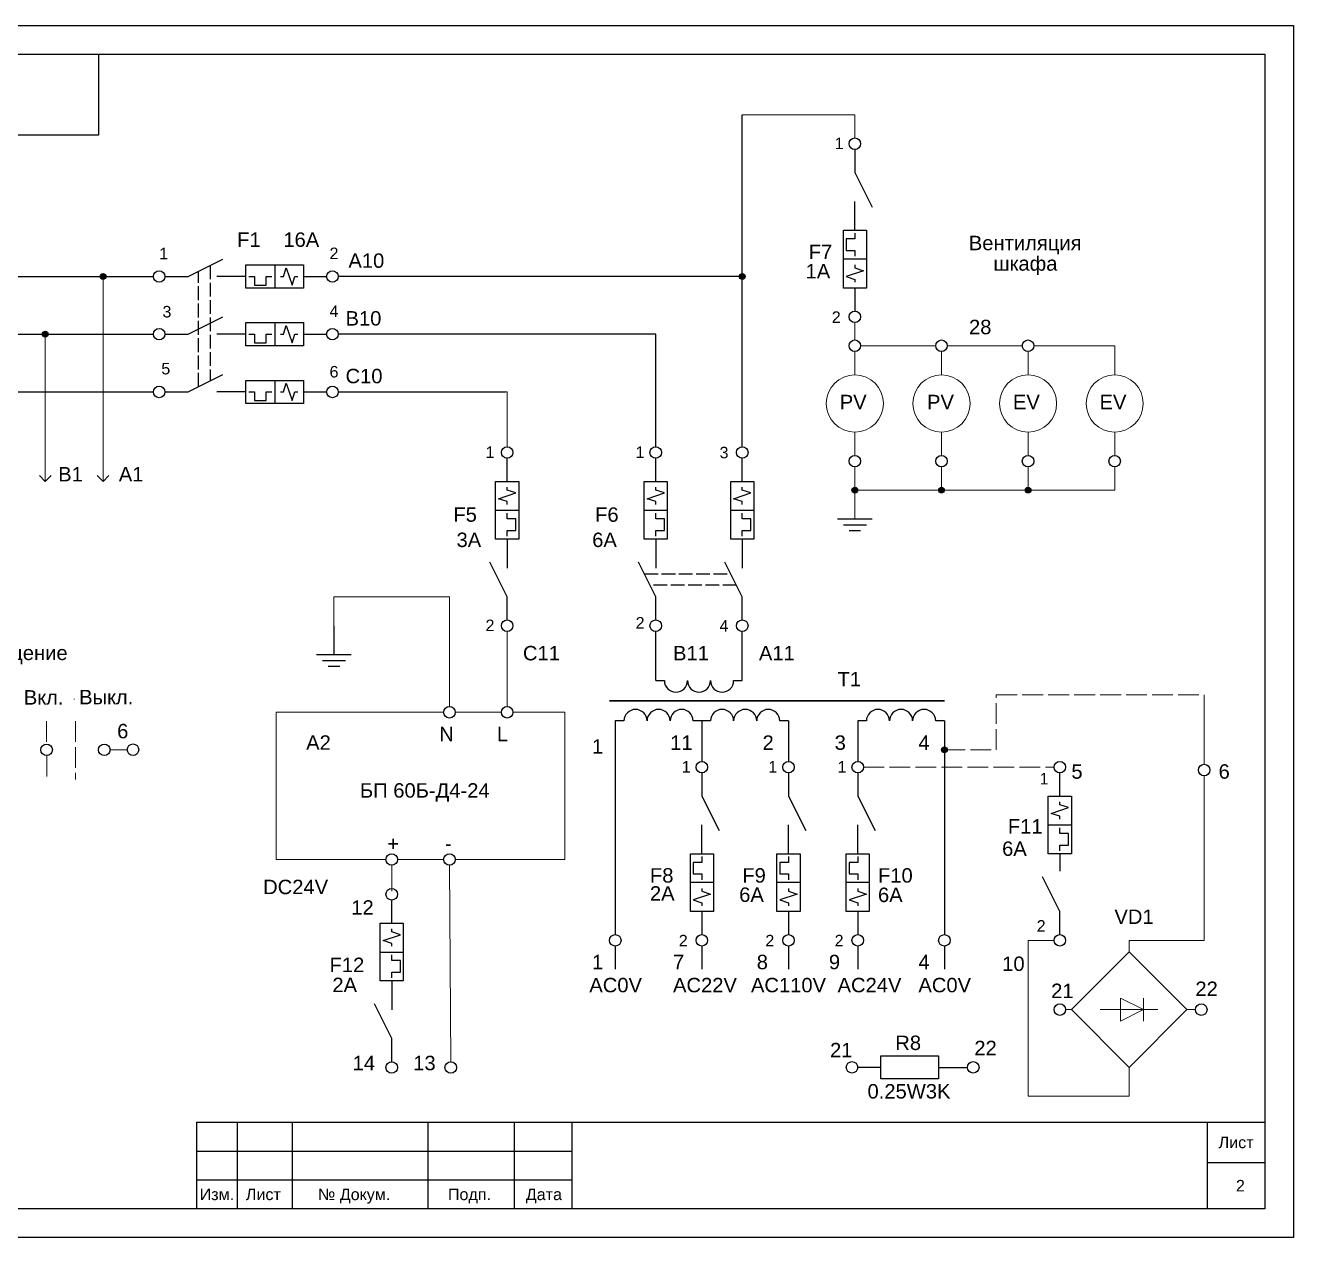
# Model space of a CAD drawing. Header units: millimetres. Extents: x 1674 to 4134, y 3039 to 4124.
# Drawn here: x 2076.3 to 2296, y 3615.5 to 3825.5 of the extents above; entities that cross this region are included whole.
import ezdxf

# ---------------------------------------------------------------- set-up
doc = ezdxf.new("R2010")
doc.units = ezdxf.units.MM
doc.linetypes.add('ACAD_ISO02W100', pattern=[15, 12, -3])
doc.layers.add('Аппаратура', color=7, linetype='Continuous', lineweight=20)
doc.layers.add('Рамки', color=7, linetype='Continuous', lineweight=25)
doc.styles.get("Standard").update_dxf_attribs({"font": 'arial.ttf'})
pattern_1 = [(360, (-1645.182, 6174.794), (-1e-15, -6), [10, -2]), (360, (-1647.182, 6172.794), (-1e-15, -6), [6, -1.5, 3, -1.5]), (360, (-1650.182, 6170.794), (-1e-15, -6), [10, -2])]

msp = doc.modelspace()

# ---------------------------------------------------------------- hatches: boundary and pattern name
h = msp.add_hatch(color=256)
h.dxf.hatch_style = 1
h.paths.add_polyline_path([(2090.27, 3782, 1), (2089.27, 3782, 1)])
h = msp.add_hatch(color=256)
h.dxf.hatch_style = 1
h.paths.add_polyline_path([(2201, 3782, 1), (2200, 3782, 1)])
h = msp.add_hatch(color=256)
h.dxf.hatch_style = 1
h.paths.add_polyline_path([(2080.27, 3772, 1), (2079.27, 3772, 1)])
h = msp.add_hatch(color=256)
h.dxf.hatch_style = 1
h.paths.add_polyline_path([(2220, 3744.5, 1), (2220, 3745.5, 1)])
h = msp.add_hatch(color=256)
h.dxf.hatch_style = 1
h.paths.add_polyline_path([(2235, 3744.5, 1), (2235, 3745.5, 1)])
h = msp.add_hatch(color=256)
h.dxf.hatch_style = 1
h.paths.add_polyline_path([(2250, 3744.5, 1), (2250, 3745.5, 1)])
h = msp.add_hatch(color=256)
h.dxf.hatch_style = 1
h.paths.add_polyline_path([(2236, 3700, 1), (2235, 3700, 1)])
at = {"layer": 'Аппаратура'}
h = msp.add_hatch(dxfattribs=at)
h.set_pattern_fill('GOST_WOOD', angle=-90)
h.set_pattern_definition(pattern_1)
h.paths.add_polyline_path([(2084.82, 3710.79), (2084.82, 3708.79, 1)])
h.paths.add_polyline_path([(2084.82, 3708.79), (2084.82, 3710.79, 1)])
h.paths.add_polyline_path([(2079.82, 3699.04), (2079.82, 3701.04, 1)])
h.paths.add_polyline_path([(2079.82, 3701.04), (2079.82, 3699.04, 1)])
h = msp.add_hatch(dxfattribs=at)
h.set_pattern_fill('GOST_WOOD', angle=-90)
h.set_pattern_definition(pattern_1)
h.paths.add_polyline_path([(2084.82, 3708.79, 1), (2084.82, 3710.79, 1)])
h.paths.add_polyline_path([(2079.82, 3699.04, 1), (2079.82, 3701.04, 1)])
h = msp.add_hatch(dxfattribs=at)
h.set_pattern_fill('GOST_WOOD', angle=-90)
h.set_pattern_definition(pattern_1)
h.paths.add_polyline_path([(2084.82, 3708.79), (2084.82, 3710.79, 1)])
h.paths.add_polyline_path([(2084.82, 3710.79), (2084.82, 3708.79, 1)])
h.paths.add_polyline_path([(2079.82, 3701.04), (2079.82, 3699.04, 1)])

# ---------------------------------------------------------------- linework, layer by layer
for p, q in [((2200.5, 3752.5), (2200.5, 3810)), ((2220, 3804), (2220, 3800)), ((2220, 3800), (2223, 3794)), ((2220, 3790), (2220, 3795)), ((2220, 3788.5), (2218.5, 3788.5)), ((2218.5, 3788.5), (2218.5, 3786.5)), ((2220, 3789.5), (2220, 3788.5)), ((2218.5, 3786.5), (2220, 3786.5)), ((2220, 3786.5), (2220, 3785.5)), ((2104.5, 3782), (2110.5, 3785)), ((2119.5, 3784), (2119.5, 3780)), ((2121, 3782), (2121.5, 3783.5)), ((2121.5, 3783.5), (2122.5, 3780.5)), ((2222, 3785), (2218, 3785)), ((2220, 3784), (2220, 3783.5)), ((2220, 3783.5), (2221.5, 3783)), ((2059.5, 3782), (2098.5, 3782)), ((2100.5, 3782), (2104.5, 3782)), ((2114.5, 3782), (2109.5, 3782)), ((2115, 3782), (2116, 3782)), ((2116, 3782), (2116, 3780.5)), ((2118, 3780.5), (2118, 3782)), ((2118, 3782), (2119, 3782)), ((2120.5, 3782), (2121, 3782)), ((2122.5, 3780.5), (2123, 3782)), ((2123, 3782), (2123.5, 3782)), ((2124.5, 3782), (2128.5, 3782)), ((2200.5, 3782), (2130.5, 3782)), ((2221.5, 3783), (2218.5, 3782)), ((2218.5, 3782), (2220, 3781.5)), ((2220, 3781.5), (2220, 3781)), ((2116, 3780.5), (2118, 3780.5)), ((2220, 3780), (2220, 3776)), ((2104.5, 3772), (2110.5, 3775)), ((2119.5, 3774), (2119.5, 3770)), ((2121, 3772), (2121.5, 3773.5)), ((2121.5, 3773.5), (2122.5, 3770.5)), ((2059.5, 3772), (2098.5, 3772)), ((2100.5, 3772), (2104.5, 3772)), ((2114.5, 3772), (2109.5, 3772)), ((2115, 3772), (2116, 3772)), ((2116, 3772), (2116, 3770.5)), ((2116, 3770.5), (2118, 3770.5)), ((2118, 3770.5), (2118, 3772)), ((2118, 3772), (2119, 3772)), ((2120.5, 3772), (2121, 3772)), ((2122.5, 3770.5), (2123, 3772)), ((2123, 3772), (2123.5, 3772)), ((2124.5, 3772), (2128.5, 3772)), ((2185.5, 3772), (2130.5, 3772)), ((2185.5, 3752.5), (2185.5, 3772)), ((2104.5, 3762), (2110.5, 3765)), ((2119.5, 3764), (2119.5, 3760)), ((2121, 3762), (2121.5, 3763.5)), ((2121.5, 3763.5), (2122.5, 3760.5)), ((2059.5, 3762), (2098.5, 3762)), ((2100.5, 3762), (2104.5, 3762)), ((2114.5, 3762), (2109.5, 3762)), ((2115, 3762), (2116, 3762)), ((2116, 3762), (2116, 3760.5)), ((2118, 3760.5), (2118, 3762)), ((2118, 3762), (2119, 3762)), ((2120.5, 3762), (2121, 3762)), ((2122.5, 3760.5), (2123, 3762)), ((2123, 3762), (2123.5, 3762)), ((2124.5, 3762), (2128.5, 3762)), ((2130.5, 3762), (2159.5, 3762)), ((2116, 3760.5), (2118, 3760.5)), ((2159.77, 3746.5), (2159.77, 3750.5)), ((2185.5, 3746.5), (2185.5, 3750.5)), ((2200.5, 3746.5), (2200.5, 3750.5)), ((2158.27, 3743.5), (2161.27, 3744.5)), ((2159.77, 3743), (2158.27, 3743.5)), ((2159.77, 3745), (2159.77, 3745.5)), ((2161.27, 3744.5), (2159.77, 3745)), ((2184, 3743.5), (2187, 3744.5)), ((2185.5, 3743), (2184, 3743.5)), ((2185.5, 3745), (2185.5, 3745.5)), ((2187, 3744.5), (2185.5, 3745)), ((2199, 3743.5), (2202, 3744.5)), ((2200.5, 3743), (2199, 3743.5)), ((2200.5, 3745), (2200.5, 3745.5)), ((2202, 3744.5), (2200.5, 3745)), ((2157.77, 3741.5), (2161.77, 3741.5)), ((2159.77, 3742.5), (2159.77, 3743)), ((2183.5, 3741.5), (2187.5, 3741.5)), ((2185.5, 3742.5), (2185.5, 3743)), ((2198.5, 3741.5), (2202.5, 3741.5)), ((2200.5, 3742.5), (2200.5, 3743)), ((2159.77, 3740), (2159.77, 3741)), ((2161.27, 3740), (2159.77, 3740)), ((2161.27, 3738), (2161.27, 3740)), ((2185.5, 3740), (2185.5, 3741)), ((2187, 3740), (2185.5, 3740)), ((2187, 3738), (2187, 3740)), ((2200.5, 3740), (2200.5, 3741)), ((2202, 3740), (2200.5, 3740)), ((2202, 3738), (2202, 3740)), ((2217, 3740), (2223, 3740)), ((2159.77, 3737), (2159.77, 3738)), ((2159.77, 3738), (2161.27, 3738)), ((2185.5, 3737), (2185.5, 3738)), ((2185.5, 3738), (2187, 3738)), ((2200.5, 3737), (2200.5, 3738)), ((2200.5, 3738), (2202, 3738)), ((2218, 3739), (2222, 3739)), ((2219, 3738), (2221, 3738)), ((2159.77, 3736.5), (2159.77, 3731.5)), ((2185.5, 3736.5), (2185.5, 3731.5)), ((2200.5, 3736.5), (2200.5, 3731.5)), ((2159.77, 3726.5), (2156.77, 3732.5)), ((2185.5, 3726.5), (2182.5, 3732.5)), ((2200.5, 3726.5), (2197.5, 3732.5)), ((2159.77, 3722.5), (2159.77, 3726.5)), ((2185.5, 3722.5), (2185.5, 3726.5)), ((2200.5, 3722.5), (2200.5, 3726.5)), ((2129.77, 3721.5), (2129.77, 3716.5)), ((2185.5, 3712), (2185.5, 3720.5)), ((2200.5, 3712), (2200.5, 3720.5)), ((2126.77, 3716.5), (2132.77, 3716.5)), ((2127.77, 3715.5), (2131.77, 3715.5)), ((2128.77, 3714.5), (2130.77, 3714.5)), ((2185.5, 3712), (2187, 3712)), ((2199, 3712), (2200.5, 3712)), ((2180, 3705), (2178.5, 3705)), ((2178.5, 3705), (2178.5, 3668)), ((2193.5, 3705), (2192, 3705)), ((2195, 3705), (2193.5, 3705)), ((2193.5, 3705), (2193.5, 3698)), ((2208.5, 3705), (2207, 3705)), ((2208.5, 3705), (2208.5, 3698)), ((2222, 3705), (2220.5, 3705)), ((2220.5, 3705), (2220.5, 3698)), ((2235.5, 3705), (2234, 3705)), ((2235.5, 3705), (2235.5, 3668)), ((2193.5, 3696), (2193.5, 3692)), ((2208.5, 3696), (2208.5, 3692)), ((2220.5, 3696), (2220.5, 3692)), ((2255.5, 3692), (2255.5, 3696)), ((2193.5, 3692), (2196.5, 3686)), ((2208.5, 3692), (2211.5, 3686)), ((2220.5, 3692), (2223.5, 3686)), ((2255.5, 3690.5), (2255.5, 3691)), ((2254, 3689), (2257, 3690)), ((2255.5, 3688.5), (2254, 3689)), ((2257, 3690), (2255.5, 3690.5)), ((2193.5, 3682), (2193.5, 3687)), ((2208.5, 3682), (2208.5, 3687)), ((2220.5, 3682), (2220.5, 3687)), ((2253.5, 3687), (2257.5, 3687)), ((2255.5, 3688), (2255.5, 3688.5)), ((2255.5, 3685.5), (2255.5, 3686.5)), ((2257, 3685.5), (2255.5, 3685.5)), ((2257, 3683.5), (2257, 3685.5)), ((2255.5, 3682.5), (2255.5, 3683.5)), ((2255.5, 3683.5), (2257, 3683.5)), ((2255.5, 3682), (2255.5, 3679)), ((2193.5, 3680.5), (2192, 3680.5)), ((2192, 3680.5), (2192, 3678.5)), ((2193.5, 3681.5), (2193.5, 3680.5)), ((2208.5, 3680.5), (2207, 3680.5)), ((2207, 3680.5), (2207, 3678.5)), ((2208.5, 3681.5), (2208.5, 3680.5)), ((2220.5, 3680.5), (2219, 3680.5)), ((2219, 3680.5), (2219, 3678.5)), ((2220.5, 3681.5), (2220.5, 3680.5)), ((2192, 3678.5), (2193.5, 3678.5)), ((2193.5, 3678.5), (2193.5, 3677.5)), ((2207, 3678.5), (2208.5, 3678.5)), ((2208.5, 3678.5), (2208.5, 3677.5)), ((2219, 3678.5), (2220.5, 3678.5)), ((2220.5, 3678.5), (2220.5, 3677.5)), ((2255.5, 3672), (2252.5, 3678)), ((2195.5, 3677), (2191.5, 3677)), ((2193.5, 3676), (2193.5, 3675.5)), ((2193.5, 3675.5), (2195, 3675)), ((2210.5, 3677), (2206.5, 3677)), ((2208.5, 3676), (2208.5, 3675.5)), ((2208.5, 3675.5), (2210, 3675)), ((2222.5, 3677), (2218.5, 3677)), ((2220.5, 3676), (2220.5, 3675.5)), ((2220.5, 3675.5), (2222, 3675)), ((2139.77, 3669.98), (2139.77, 3673.98)), ((2195, 3675), (2192, 3674)), ((2192, 3674), (2193.5, 3673.5)), ((2193.5, 3673.5), (2193.5, 3673)), ((2210, 3675), (2207, 3674)), ((2207, 3674), (2208.5, 3673.5)), ((2208.5, 3673.5), (2208.5, 3673)), ((2222, 3675), (2219, 3674)), ((2219, 3674), (2220.5, 3673.5)), ((2220.5, 3673.5), (2220.5, 3673)), ((2193.5, 3672), (2193.5, 3668)), ((2208.5, 3672), (2208.5, 3668)), ((2220.5, 3672), (2220.5, 3668)), ((2255.5, 3668), (2255.5, 3672)), ((2139.77, 3668.48), (2139.77, 3668.98)), ((2138.27, 3666.98), (2141.27, 3667.98)), ((2139.77, 3666.48), (2138.27, 3666.98)), ((2141.27, 3667.98), (2139.77, 3668.48)), ((2137.77, 3664.98), (2141.77, 3664.98)), ((2139.77, 3665.98), (2139.77, 3666.48)), ((2139.77, 3663.48), (2139.77, 3664.48)), ((2178.5, 3666), (2178.5, 3662)), ((2193.5, 3666), (2193.5, 3662)), ((2208.5, 3666), (2208.5, 3662)), ((2220.5, 3666), (2220.5, 3662)), ((2235.5, 3666), (2235.5, 3662)), ((2141.27, 3663.48), (2139.77, 3663.48)), ((2141.27, 3661.48), (2141.27, 3663.48)), ((2139.77, 3660.48), (2139.77, 3661.48)), ((2139.77, 3661.48), (2141.27, 3661.48)), ((2139.77, 3659.98), (2139.77, 3654.98)), ((2139.77, 3649.98), (2136.77, 3655.98)), ((2139.77, 3645.98), (2139.77, 3649.98)), ((2224.5, 3645), (2220.5, 3645)), ((2234.5, 3645), (2239.5, 3645))]:
    msp.add_line(p, q)
at = {"lineweight": 30, "ltscale": 0.2}
msp.add_line((2235.5, 3708.5), (2177.5, 3708.5), dxfattribs=at)
for points in [[(2222, 3790), (2222, 3780), (2218, 3780), (2218, 3790)], [(2114.5, 3784), (2124.5, 3784), (2124.5, 3780), (2114.5, 3780)], [(2114.5, 3774), (2124.5, 3774), (2124.5, 3770), (2114.5, 3770)], [(2114.5, 3764), (2124.5, 3764), (2124.5, 3760), (2114.5, 3760)], [(2157.77, 3736.5), (2157.77, 3746.5), (2161.77, 3746.5), (2161.77, 3736.5)], [(2183.5, 3736.5), (2183.5, 3746.5), (2187.5, 3746.5), (2187.5, 3736.5)], [(2198.5, 3736.5), (2198.5, 3746.5), (2202.5, 3746.5), (2202.5, 3736.5)], [(2253.5, 3682), (2253.5, 3692), (2257.5, 3692), (2257.5, 3682)], [(2195.5, 3682), (2195.5, 3672), (2191.5, 3672), (2191.5, 3682)], [(2210.5, 3682), (2210.5, 3672), (2206.5, 3672), (2206.5, 3682)], [(2222.5, 3682), (2222.5, 3672), (2218.5, 3672), (2218.5, 3682)], [(2137.77, 3659.98), (2137.77, 3669.98), (2141.77, 3669.98), (2141.77, 3659.98)], [(2234.5, 3643), (2224.5, 3643), (2224.5, 3647), (2234.5, 3647)]]:
    msp.add_lwpolyline(points, close=True)
at = {"linetype": 'ACAD_ISO02W100', "ltscale": 0.2}
for points in [[(2108.31, 3783.91), (2108.31, 3763.91)], [(2106.31, 3762.91), (2106.31, 3782.91)], [(2183.5, 3730.5), (2198.5, 3730.5)], [(2199.5, 3728.5), (2184.5, 3728.5)]]:
    msp.add_lwpolyline(points, dxfattribs=at)
for centre, radius in [((2220, 3805), 1), ((2089.77, 3782), 0.5), ((2099.5, 3782), 1), ((2129.5, 3782), 1), ((2200.5, 3782), 0.5), ((2220, 3775), 1), ((2079.77, 3772), 0.5), ((2099.5, 3772), 1), ((2129.5, 3772), 1), ((2220, 3770), 1), ((2235, 3770), 1), ((2250, 3770), 1), ((2099.5, 3762), 1), ((2129.5, 3762), 1), ((2159.77, 3751.5), 1), ((2185.5, 3751.5), 1), ((2200.5, 3751.5), 1), ((2220, 3750), 1), ((2235, 3750), 1), ((2250, 3750), 1), ((2265, 3750), 1), ((2220, 3745), 0.5), ((2235, 3745), 0.5), ((2250, 3745), 0.5), ((2159.77, 3721.5), 1), ((2185.5, 3721.5), 1), ((2200.5, 3721.5), 1), ((2149.77, 3706.5), 1), ((2159.77, 3706.5), 1), ((2080, 3700), 1), ((2089.98, 3700.01), 1), ((2094.96, 3700.02), 1), ((2235.5, 3700), 0.5), ((2193.5, 3697), 1), ((2208.5, 3697), 1), ((2220.5, 3697), 1), ((2255.5, 3697), 1), ((2280.5, 3696.5), 1), ((2139.77, 3681), 1), ((2149.77, 3681), 1), ((2139.77, 3674.98), 1), ((2178.5, 3667), 1), ((2193.5, 3667), 1), ((2208.5, 3667), 1), ((2220.5, 3667), 1), ((2235.5, 3667), 1), ((2255.5, 3667), 1), ((2255.5, 3655), 1), ((2280, 3655), 1), ((2139.77, 3644.98), 1), ((2150, 3644.98), 1), ((2219.5, 3645), 1), ((2240.5, 3645), 1)]:
    msp.add_circle(centre, radius)
for centre, start, end in [((2189, 3712), 180, 0), ((2193, 3712), 180, 0), ((2197, 3712), 180, 0), ((2182, 3705), 0, 180), ((2186, 3705), 0, 180), ((2190, 3705), 0, 180), ((2197, 3705), 0, 180), ((2201, 3705), 0, 180), ((2205, 3705), 0, 180), ((2224, 3705), 0, 180), ((2228, 3705), 0, 180), ((2232, 3705), 0, 180)]:
    msp.add_arc(centre, 2, start, end)
at = {"layer": 'Аппаратура'}
for p, q in [((2200.5, 3810), (2220, 3810)), ((2206, 3810), (2206, 3810)), ((2220, 3810), (2220, 3806)), ((2089.77, 3782), (2089.77, 3746.5)), ((2220, 3774), (2220, 3771)), ((2079.77, 3772), (2079.77, 3746.5)), ((2234, 3770), (2221, 3770)), ((2249, 3770), (2236, 3770)), ((2265, 3770), (2251, 3770)), ((2265, 3770), (2265, 3764.95)), ((2220, 3769), (2220, 3764.95)), ((2235, 3769), (2235, 3764.95)), ((2250, 3769), (2250, 3764.95)), ((2159.5, 3762), (2159.5, 3762)), ((2159.77, 3762), (2159.5, 3762)), ((2159.77, 3752.5), (2159.77, 3762)), ((2220, 3755.05), (2220, 3751)), ((2235, 3755.05), (2235, 3751)), ((2250, 3755.05), (2250, 3751)), ((2265, 3755.05), (2265, 3755.05)), ((2265, 3755.05), (2265, 3751)), ((2220, 3749), (2220, 3740)), ((2235, 3749), (2235, 3745)), ((2250, 3749), (2250, 3745)), ((2265, 3749), (2265, 3745)), ((2079.77, 3746.5), (2078.77, 3747.5)), ((2079.77, 3746.5), (2080.77, 3747.5)), ((2089.77, 3746.5), (2088.77, 3747.5)), ((2089.77, 3746.5), (2090.77, 3747.5)), ((2265, 3745), (2220, 3745)), ((2129.77, 3721.5), (2129.77, 3726.5)), ((2129.77, 3726.5), (2149.77, 3726.5)), ((2149.77, 3726.5), (2149.77, 3721.5)), ((2149.77, 3707.5), (2149.77, 3721.5)), ((2159.77, 3720.5), (2159.77, 3707.5)), ((2280.5, 3697.5), (2280.5, 3709.5)), ((2090.98, 3699.98), (2093.96, 3700.01)), ((2280.5, 3695.5), (2280.5, 3667)), ((2139.77, 3680), (2139.77, 3675.5)), ((2149.77, 3680), (2149.99, 3645.98)), ((2254.5, 3667), (2250, 3667)), ((2250, 3667), (2250, 3640)), ((2267.5, 3667), (2267.5, 3665)), ((2280.5, 3667), (2267.5, 3667)), ((2257.5, 3655), (2267.5, 3665)), ((2267.5, 3665), (2277.5, 3655)), ((2270, 3655), (2266, 3657)), ((2266, 3657), (2266, 3653)), ((2270, 3657), (2270, 3653)), ((2256.5, 3655), (2257.5, 3655)), ((2267.5, 3645), (2257.5, 3655)), ((2262.5, 3655), (2272.5, 3655)), ((2266, 3653), (2270, 3655)), ((2277.5, 3655), (2267.5, 3645)), ((2277.5, 3655), (2279, 3655)), ((2267.5, 3640), (2267.5, 3645)), ((2250, 3640), (2267.5, 3640))]:
    msp.add_line(p, q, dxfattribs=at)
at = {"layer": 'Аппаратура', "linetype": 'ACAD_ISO02W100', "ltscale": 0.3}
for p, q in [((2244.5, 3700), (2244.5, 3709.5)), ((2244.5, 3709.5), (2280.5, 3709.5)), ((2080, 3704.99), (2080, 3701)), ((2085, 3704.99), (2085, 3694.86)), ((2235.5, 3700), (2244.5, 3700)), ((2080.02, 3698.97), (2080.02, 3694.93)), ((2221.5, 3697), (2254.5, 3697))]:
    msp.add_line(p, q, dxfattribs=at)
at = {"layer": 'Аппаратура'}
for points in [[(2138.77, 3681), (2119.77, 3681), (2119.77, 3706.5), (2140.77, 3706.5)], [(2140.77, 3706.5), (2148.77, 3706.5)], [(2160.77, 3706.5), (2169.77, 3706.5), (2169.77, 3681), (2150.77, 3681)], [(2150.77, 3706.5), (2158.77, 3706.5)], [(2148.77, 3681), (2140.77, 3681)]]:
    msp.add_lwpolyline(points, dxfattribs=at)
for centre in [(2220, 3760), (2235, 3760), (2250, 3760), (2265, 3760)]:
    msp.add_circle(centre, 4.95, dxfattribs=at)
at = {"layer": 'Рамки'}
for p, q in [((2019, 3820.5), (2291, 3820.5)), ((2291, 3820.5), (2291, 3620.5)), ((2113, 3635.5), (2113, 3620.5)), ((2122.5, 3635.5), (2122.5, 3620.5)), ((2146, 3635.5), (2146, 3620.5)), ((2161, 3635.5), (2161, 3620.5)), ((2281, 3635.5), (2281, 3620.5)), ((2106, 3630.5), (2171, 3630.5)), ((2281, 3628.5), (2291, 3628.5)), ((2106, 3625.5), (2171, 3625.5)), ((2291, 3620.5), (2018, 3620.5))]:
    msp.add_line(p, q, dxfattribs=at)
for points in [[(1999, 3825.5), (2296, 3825.5), (2296, 3615.5), (1999, 3615.5)], [(2019, 3820.5), (2089, 3820.5), (2089, 3806.5), (2019, 3806.5)], [(2106, 3620.5), (2106, 3635.5), (2291, 3635.5), (2291, 3620.5)], [(2106, 3635.5), (2171, 3635.5), (2171, 3620.5), (2106, 3620.5)]]:
    msp.add_lwpolyline(points, close=True, dxfattribs=at)

# ---------------------------------------------------------------- texts
for s, height, p in [('1', 2, (2216.5, 3804.06)), ('F1', 2.5, (2113, 3787.13)), ('16A', 2.5, (2121, 3787.13)), ('F7', 2.5, (2212, 3785)), ('Вентиляция', 2.5, (2239.74, 3786.55)), ('1', 2, (2099.49, 3784.97)), ('2', 2, (2129, 3785)), ('A10', 2.5, (2132.27, 3783.5)), ('шкафа', 2.5, (2244, 3783)), ('1A', 2.5, (2211.46, 3781.66)), ('3', 2, (2100.06, 3774.9)), ('4', 2, (2129, 3775)), ('B10', 2.5, (2131.77, 3773.5)), ('2', 2, (2215.99, 3773.95)), ('28', 2.5, (2239.77, 3772)), ('5', 2, (2099.86, 3765.04)), ('6', 2, (2129, 3764.5)), ('C10', 2.5, (2131.77, 3763.5)), ('PV', 2.5, (2217.38, 3759)), ('PV', 2.5, (2232.5, 3759)), ('EV', 2.5, (2247.38, 3759)), ('EV', 2.5, (2262.38, 3759)), ('1', 2, (2156.02, 3750.56)), ('1', 2, (2182, 3750.56)), ('3', 2, (2196.56, 3750.5)), ('B1', 2.5, (2082, 3746.5)), ('A1', 2.5, (2092.5, 3746.5)), ('F5', 2.5, (2150.45, 3739.51)), ('F6', 2.5, (2175, 3739.5)), ('3A', 2.5, (2151, 3735.13)), ('6A', 2.5, (2174.5, 3735.13)), ('2', 2, (2156.02, 3720.56)), ('2', 2, (2182.02, 3721.01)), ('4', 2, (2196.56, 3720.5)), ('Освещение', 2.5, (2064.74, 3715.55)), ('C11', 2.5, (2162.5, 3715.5)), ('B11', 2.5, (2188.5, 3715.5)), ('A11', 2.5, (2203.38, 3715.5)), ('T1', 2.5, (2217, 3711)), ('Вкл.', 2.5, (2076.05, 3707.84)), ('Выкл.', 2.5, (2085.63, 3707.89)), ('6', 2.5, (2092.21, 3702)), ('N', 2.5, (2148, 3701.5)), ('L', 2.5, (2158, 3701.5)), ('A2', 2.5, (2124.95, 3700.01)), ('1', 2.5, (2174.46, 3699.34)), ('11', 2.5, (2188, 3700)), ('2', 2.5, (2204, 3700)), ('3', 2.5, (2216.5, 3700)), ('4', 2.5, (2231, 3700)), ('1', 2, (2190, 3696.06)), ('1', 2, (2205, 3696.06)), ('1', 2, (2217, 3696.06)), ('5', 2.5, (2257.5, 3695)), ('6', 2.5, (2283, 3695)), ('1', 2, (2252, 3694)), ('БП 60Б-Д4-24', 2.5, (2134.27, 3691.72)), ('F11', 2.5, (2246.5, 3685.5)), ('+', 2.5, (2139, 3682.5)), ('6A', 2.5, (2245.5, 3681.63)), ('-', 2.5, (2149, 3682.5)), ('F8', 2.5, (2184.5, 3677)), ('F9', 2.5, (2200.5, 3677)), ('F10', 2.5, (2224, 3677)), ('DC24V', 2.5, (2117.5, 3675)), ('2A', 2.5, (2184.5, 3673.88)), ('6A', 2.5, (2199.96, 3673.66)), ('6A', 2.5, (2224, 3673.63)), ('12', 2.5, (2132.77, 3671.44)), ('VD1', 2.5, (2264.96, 3669.84)), ('2', 2, (2251.49, 3668.5)), ('2', 2, (2189.49, 3665.95)), ('2', 2, (2204.49, 3665.95)), ('2', 2, (2216.49, 3665.95)), ('1', 2.5, (2174.46, 3662)), ('7', 2.5, (2188.5, 3662)), ('8', 2.5, (2203, 3662)), ('9', 2.5, (2215.5, 3662)), ('4', 2.5, (2231, 3662)), ('F12', 2.5, (2129, 3661.5)), ('10', 2.5, (2245.52, 3661.7)), ('2A', 2.5, (2129.49, 3658.03)), ('AC0V', 2.5, (2174, 3658)), ('AC22V', 2.5, (2188.5, 3658)), ('AC110V', 2.5, (2202, 3658)), ('AC24V', 2.5, (2217, 3658)), ('AC0V', 2.5, (2231, 3658)), ('21', 2.5, (2254, 3657)), ('22', 2.5, (2278.98, 3657.36)), ('21', 2.5, (2215.7, 3646.74)), ('R8', 2.5, (2227, 3648)), ('22', 2.5, (2240.69, 3647.1)), ('14', 2.5, (2133, 3644.5)), ('13', 2.5, (2143.5, 3644.5)), ('0.25W3K', 2.5, (2222.19, 3639.6))]:
    msp.add_text(s, height=height).set_placement(p)
for s, p in [('Лист', (2283, 3631)), ('2', (2286, 3623.5)), ('Изм.', (2106.5, 3622)), ('Лист', (2114.5, 3622)), ('№ Докум.', (2127, 3622)), ('Подп.', (2149.5, 3622)), ('Дата', (2163, 3622))]:
    msp.add_text(s, height=2, dxfattribs=at).set_placement(p)

doc.saveas('drawing.dxf')
